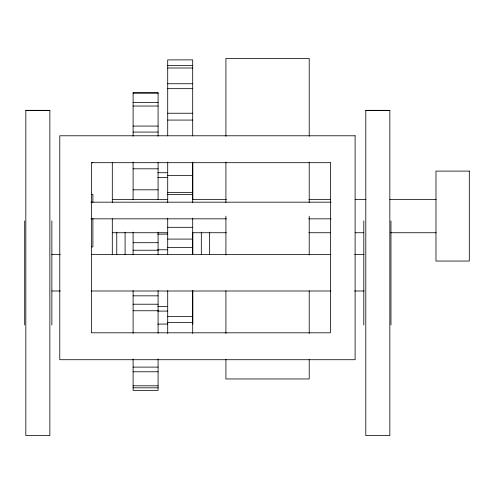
<?xml version="1.0" encoding="UTF-8"?>
<svg xmlns="http://www.w3.org/2000/svg" width="494" height="494" viewBox="0 0 494 494"><rect width="100%" height="100%" fill="white"/><g stroke="black" fill="none" stroke-linecap="round" stroke-linejoin="round"><path stroke-width="0.74" d="M167.707 65.393L192.697 65.393M167.707 67.999L192.697 67.999M167.707 83.733L192.697 83.733M167.707 88.667L192.697 88.667M133.102 93.249L158.086 93.249M133.102 102.456L158.086 102.456M133.102 106.037L158.086 106.037M25.83 110.347L49.863 110.347L49.863 435.554L25.83 435.554L25.83 110.347L49.863 110.366M365.795 110.347L389.834 110.347L389.834 435.554L365.795 435.554L365.795 110.347L389.834 110.366M167.707 113.237L192.697 113.237M167.707 120.073L192.697 120.073M133.102 126.075L158.086 126.075M133.102 132.077L158.086 132.077M91.872 162.798L92.891 162.798M133.102 168.812L158.086 168.812M157.802 172.721L167.688 172.721M167.707 175.543L192.697 175.543M157.802 177.389L167.688 177.389M133.102 189.813L158.086 189.813M167.707 192.549L192.697 192.549M91.872 194.315L92.891 194.315L92.891 202.528M167.707 194.531L192.697 194.531M112.237 199.415L167.769 199.415M192.444 199.415L226.382 199.415M308.904 199.415L330.505 199.415M355.18 199.415L365.98 199.415M389.889 199.415L436.165 199.415M90.84 202.176L331.091 202.176M90.84 218.836L226.369 218.836M308.762 218.836L331.091 218.836M167.707 227.308L192.697 227.308M112.237 232.736L167.769 232.736M192.444 232.736L226.382 232.736M308.904 232.736L330.505 232.736M355.18 232.736L363.664 232.736M390.661 232.736L436.165 232.736M157.802 234.131L167.688 234.131M167.707 239.09L192.697 239.09M133.102 242.708L158.086 242.708M91.872 246.914L92.891 246.914L92.891 218.342M167.707 247.58L192.697 247.58M157.802 249.773L167.688 249.773M133.102 250.236L158.086 250.236M51.833 254.589L60.305 254.589M91.267 254.589L330.918 254.589M354.636 254.589L364.053 254.589M51.833 291.003L60.305 291.003M91.124 291.003L330.918 291.003M354.636 291.003L364.053 291.003M133.102 295.838L158.086 295.838M133.102 304.218L158.086 304.218M157.802 306.57L167.688 306.57M133.102 310.751L158.086 310.751M157.802 311.09L167.688 311.09M167.707 316.592L192.697 316.592M167.707 322.496L192.697 322.496M157.802 324.113L167.688 324.027M133.102 367.104L158.086 367.104M133.102 371.778L158.086 371.778M133.102 385.802L158.086 385.802M133.102 387.827L158.086 387.827M390.964 220.917L390.964 324.984M363.8 220.917L363.8 324.984M309.213 136.307L309.213 58.446L225.912 58.446L225.912 136.307M309.213 162.057L309.213 202.552M309.213 216.144L309.213 254.96M309.213 290.762L309.213 333.462M309.213 359.336L309.213 378.96L225.912 378.96L225.912 359.336M225.912 162.057L225.912 202.552M225.912 216.144L225.912 254.96M225.912 290.762L225.912 333.462M209.647 232.124L209.647 254.75M201.317 232.124L201.317 254.75M192.784 162.458L192.784 199.619M192.784 232.612L192.784 254.305M192.784 290.663L192.784 324.113M192.697 135.881L192.697 59.867L167.707 59.898L167.707 135.881M192.697 162.063L192.697 202.497M192.697 218.243L192.697 254.515M192.697 290.657L192.697 333.524M167.707 162.063L167.707 202.497M167.707 218.243L167.707 254.515M167.707 290.657L167.707 333.524M158.086 136.202L158.086 92.427L133.102 92.427L133.102 136.202M158.086 162.372L158.086 199.817M158.086 232.094L158.086 254.774M158.086 290.571L158.086 333.252M158.086 359.021L158.086 390.359L133.102 390.359L133.102 359.021M133.102 162.051L133.102 199.817M133.102 232.094L133.102 254.774M133.102 290.571L133.102 333.252M125.093 232.124L125.093 254.75M116.763 232.124L116.763 254.75M112.305 162.316L112.305 202.454M112.305 218.793L112.305 254.799M51.864 220.917L51.864 324.984M24.7 220.917L24.7 324.984M355.112 135.782L59.78 135.782L59.78 359.712L355.112 359.712L355.112 135.782M330.375 162.693L91.384 162.693L91.384 332.802L330.375 332.802L330.375 162.693M469.3 171.097L435.98 171.097L435.98 261.054L469.3 261.054L469.3 171.097"/></g></svg>
